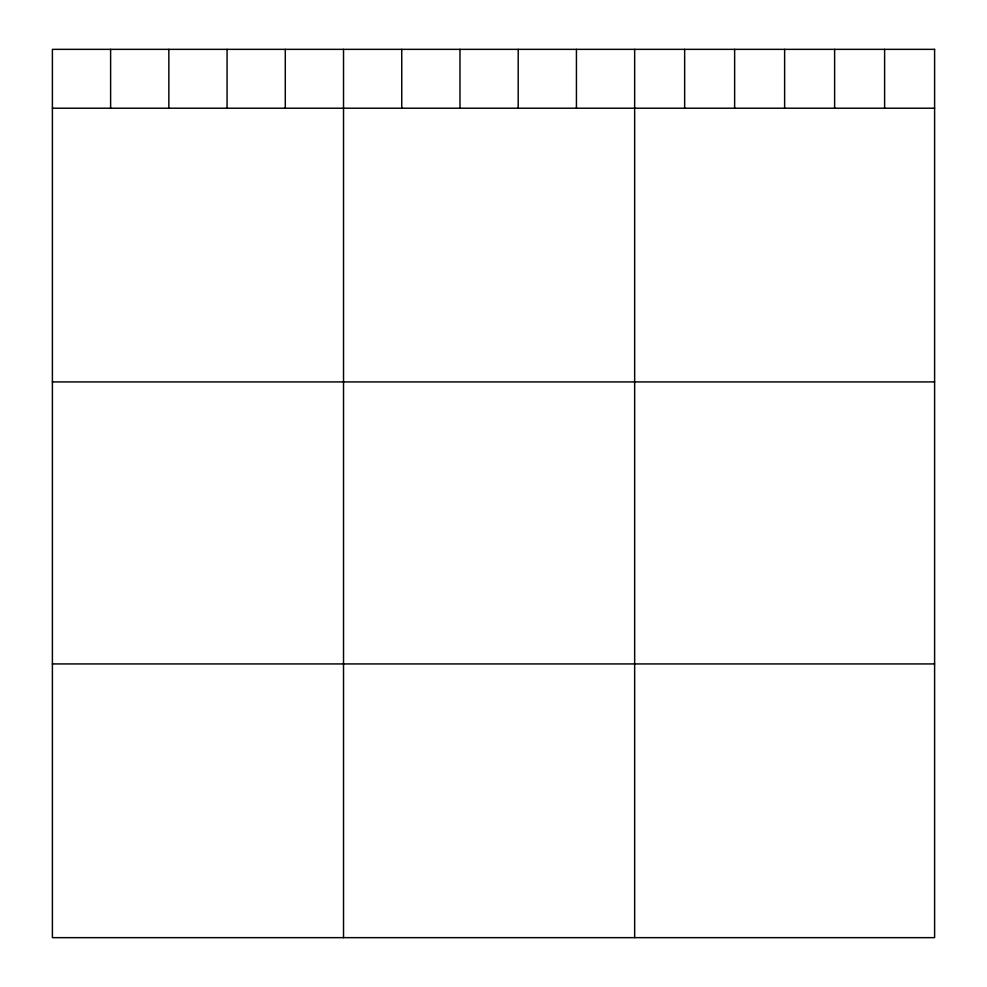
<?xml version="1.0" encoding="UTF-8"?>
<svg xmlns="http://www.w3.org/2000/svg" width="987" height="987" viewBox="0 0 987 987"><rect width="100%" height="100%" fill="white"/><g stroke="black" fill="none" stroke-linecap="round" stroke-linejoin="round"><path stroke-width="1.48" d="M52.397 108.212L934.603 108.212M52.397 381.92L934.603 381.92M52.397 663.93L934.603 663.93M884.611 49.35L884.611 108.212M834.62 49.35L834.62 108.212M784.628 49.35L784.628 108.212M734.636 49.35L734.636 108.212M684.645 49.35L684.645 108.212M634.653 49.35L634.653 937.65M576.433 49.35L576.433 108.212M518.2 49.35L518.2 108.212M459.979 49.35L459.979 108.212M401.746 49.35L401.746 108.212M343.525 49.35L343.525 937.65M285.292 49.35L285.292 108.212M227.072 49.35L227.072 108.212M168.851 49.35L168.851 108.212M110.618 49.35L110.618 108.212M934.603 49.35L52.397 49.35L52.397 937.65L934.603 937.65L934.603 49.35"/></g></svg>
